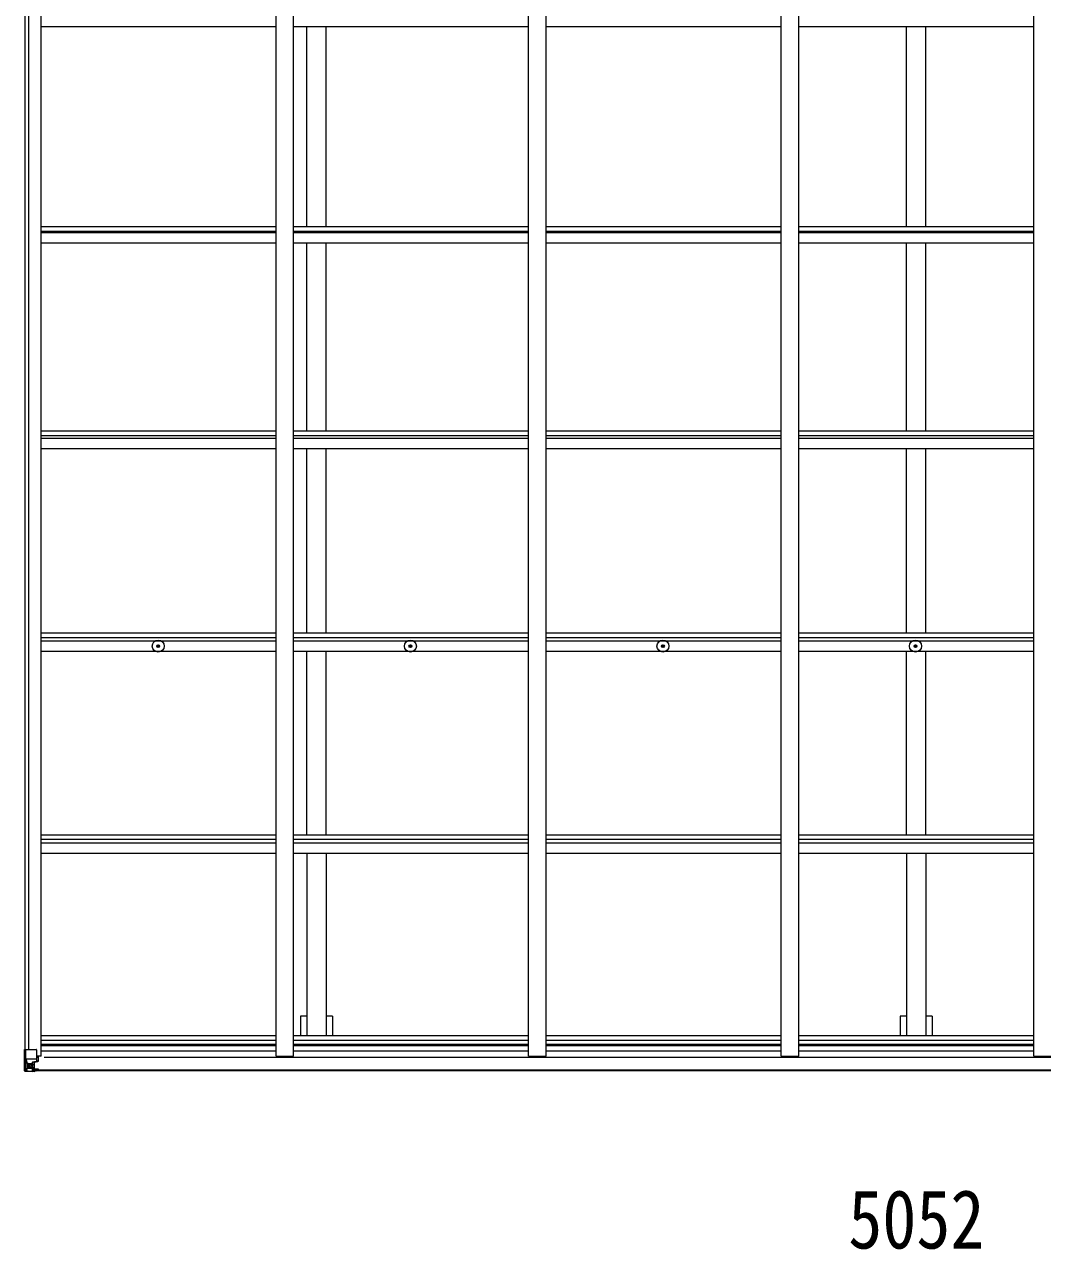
# Model space of a CAD drawing. Units: millimetres at full size, sheet at 1:35; details may follow other scales. Extents: x -9783 to 9892, y -6828 to 6752.
# Drawn here: x 2172 to 5058, y 15 to 3490 of the extents above; entities that cross this region are included whole.
import ezdxf
from ezdxf.enums import TextEntityAlignment as Align

# ---------------------------------------------------------------- set-up
doc = ezdxf.new("R2010")
doc.units = ezdxf.units.MM
doc.header["$LTSCALE"] = 35
for name, color, linetype, lineweight in [('0-1_本体', 4, 'Continuous', 9), ('0-2_部品', 7, 'Continuous', 9), ('0-A_寸法', 6, 'Continuous', 9)]:
    doc.layers.add(name, color=color, linetype=linetype, lineweight=lineweight)
doc.styles.add('ＭＳ ゴシック', font='')
doc.styles.get('ＭＳ ゴシック').set_extended_font_data('MS Gothic')

msp = doc.modelspace()

# ---------------------------------------------------------------- linework, layer by layer
at = {"layer": '0-1_本体'}
for p, q in [((2174.19, 582.31), (2174.19, 6441.97)), ((2184.02, 582.31), (2184.02, 6441.97)), ((2219.19, 562.78), (2219.19, 6461.51)), ((2885.19, 562.78), (2885.19, 6461.51)), ((2935.19, 562.78), (2935.19, 6461.51)), ((3601.19, 562.78), (3601.19, 6461.51)), ((3651.19, 562.78), (3651.19, 6461.51)), ((4317.19, 562.78), (4317.19, 6461.51)), ((4367.19, 562.78), (4367.19, 6461.51)), ((5033.19, 562.78), (5033.19, 6461.51)), ((2219.19, 3484.14), (2885.19, 3484.14)), ((2935.19, 3484.14), (3601.19, 3484.14)), ((2972.69, 2916.84), (2972.69, 3484.14)), ((3027.69, 2916.84), (3027.69, 3484.14)), ((3651.19, 3484.14), (4317.19, 3484.14)), ((4367.19, 3484.14), (5033.19, 3484.14)), ((4672.69, 2916.84), (4672.69, 3484.14)), ((4727.69, 2916.84), (4727.69, 3484.14)), ((2219.19, 2916.84), (2885.19, 2916.84)), ((2219.19, 2903.82), (2885.19, 2903.82)), ((2219.19, 2900.03), (2885.19, 2900.03)), ((2935.19, 2916.84), (3601.19, 2916.84)), ((2935.19, 2903.82), (3601.19, 2903.82)), ((2935.19, 2900.03), (3601.19, 2900.03)), ((3651.19, 2916.84), (4317.19, 2916.84)), ((3651.19, 2903.82), (4317.19, 2903.82)), ((3651.19, 2900.03), (4317.19, 2900.03)), ((4367.19, 2916.84), (5033.19, 2916.84)), ((4367.19, 2903.82), (5033.19, 2903.82)), ((4367.19, 2900.03), (5033.19, 2900.03)), ((2219.19, 2870.3), (2885.19, 2870.3)), ((2935.19, 2870.3), (3601.19, 2870.3)), ((2972.69, 2336.79), (2972.69, 2870.3)), ((3027.69, 2336.79), (3027.69, 2870.3)), ((3651.19, 2870.3), (4317.19, 2870.3)), ((4367.19, 2870.3), (5033.19, 2870.3)), ((4672.69, 2336.79), (4672.69, 2870.3)), ((4727.69, 2336.79), (4727.69, 2870.3)), ((2219.19, 2336.79), (2885.19, 2336.79)), ((2935.19, 2336.79), (3601.19, 2336.79)), ((3651.19, 2336.79), (4317.19, 2336.79)), ((4367.19, 2336.79), (5033.19, 2336.79)), ((2219.17, 2323.82), (2885.19, 2323.82)), ((2219.19, 2316.53), (2885.19, 2316.53)), ((2935.19, 2323.82), (3601.19, 2323.82)), ((2935.19, 2316.53), (3601.19, 2316.53)), ((3651.19, 2323.82), (4317.17, 2323.82)), ((3651.19, 2316.53), (4317.19, 2316.53)), ((4367.17, 2323.82), (5033.17, 2323.82)), ((4367.19, 2316.53), (5033.19, 2316.53)), ((2219.19, 2287.11), (2885.19, 2287.11)), ((2935.19, 2287.11), (3601.19, 2287.11)), ((2972.69, 1763.78), (2972.69, 2287.11)), ((3027.69, 1763.78), (3027.69, 2287.11)), ((3651.19, 2287.11), (4317.19, 2287.11)), ((4367.19, 2287.11), (5033.19, 2287.11)), ((4672.69, 1763.78), (4672.69, 2287.11)), ((4727.69, 1763.78), (4727.69, 2287.11)), ((2219.17, 1750.92), (2885.19, 1750.92)), ((2219.19, 1763.78), (2885.19, 1763.78)), ((2219.19, 1740.81), (2885.19, 1740.81)), ((2935.19, 1763.78), (3601.19, 1763.78)), ((2935.19, 1750.92), (3601.19, 1750.92)), ((2935.19, 1740.81), (3601.19, 1740.81)), ((3651.19, 1763.78), (4317.19, 1763.78)), ((3651.19, 1750.92), (4317.17, 1750.92)), ((3651.19, 1740.81), (4317.19, 1740.81)), ((4367.17, 1750.92), (5033.17, 1750.92)), ((4367.19, 1763.78), (5033.19, 1763.78)), ((4367.19, 1740.81), (5033.19, 1740.81)), ((2219.19, 1711.84), (2885.19, 1711.84)), ((2935.19, 1711.84), (3601.19, 1711.84)), ((2972.69, 1191.25), (2972.69, 1711.84)), ((3027.69, 1191.25), (3027.69, 1711.84)), ((3651.19, 1711.84), (4317.19, 1711.84)), ((4367.19, 1711.84), (5033.19, 1711.84)), ((4672.69, 1191.25), (4672.69, 1711.84)), ((4727.69, 1191.25), (4727.69, 1711.84)), ((2219.19, 1191.25), (2885.19, 1191.25)), ((2935.19, 1191.25), (3601.19, 1191.25)), ((3651.19, 1191.25), (4317.19, 1191.25)), ((4367.19, 1191.25), (5033.19, 1191.25)), ((2219.19, 1178.43), (2885.19, 1178.43)), ((2219.19, 1168.28), (2885.19, 1168.28)), ((2935.19, 1178.43), (3601.19, 1178.43)), ((2935.19, 1168.28), (3601.19, 1168.28)), ((3651.19, 1178.43), (4317.19, 1178.43)), ((3651.19, 1168.28), (4317.19, 1168.28)), ((4367.19, 1178.43), (5033.19, 1178.43)), ((4367.19, 1168.28), (5033.19, 1168.28)), ((2219.19, 1139.31), (2885.19, 1139.31)), ((2935.19, 1139.31), (3601.19, 1139.31)), ((2972.69, 1139.31), (2972.69, 621.64)), ((3027.69, 1139.31), (3027.69, 621.64)), ((3651.19, 1139.31), (4317.19, 1139.31)), ((4367.19, 1139.31), (5033.19, 1139.31)), ((4672.69, 1139.31), (4672.69, 621.64)), ((4727.69, 1139.31), (4727.69, 621.64)), ((3045.39, 676.47), (3027.69, 676.47)), ((3045.39, 676.47), (3045.39, 621.64)), ((4745.39, 676.47), (4727.69, 676.47)), ((4745.39, 676.47), (4745.39, 621.64)), ((2219.19, 621.64), (2885.19, 621.64)), ((2219.19, 608.81), (2885.19, 608.81)), ((2219.19, 597.47), (2885.19, 597.47)), ((2219.19, 593.68), (2885.19, 593.68)), ((2935.19, 621.64), (3601.19, 621.64)), ((2935.19, 608.81), (3601.19, 608.81)), ((2935.19, 597.47), (3601.19, 597.47)), ((2935.19, 593.68), (3601.19, 593.68)), ((3651.19, 621.64), (4317.19, 621.64)), ((3651.19, 608.81), (4317.19, 608.81)), ((3651.19, 597.47), (4317.19, 597.47)), ((3651.19, 593.68), (4317.19, 593.68)), ((4367.19, 621.64), (5033.19, 621.64)), ((4367.19, 608.81), (5033.19, 608.81)), ((4367.19, 597.47), (5033.19, 597.47)), ((4367.19, 593.68), (5033.19, 593.68)), ((2219.19, 562.78), (2206.19, 562.78)), ((2219.19, 577.73), (2885.19, 577.73)), ((7172.19, 559.45), (2228.19, 559.45)), ((2885.19, 562.78), (2935.19, 562.78)), ((2935.19, 577.73), (3601.19, 577.73)), ((3601.19, 562.78), (3651.19, 562.78)), ((3651.19, 577.73), (4317.19, 577.73)), ((4317.19, 562.78), (4367.19, 562.78)), ((4367.19, 577.73), (5033.19, 577.73)), ((5033.19, 562.78), (5083.19, 562.78)), ((2195.69, 523.97), (7204.69, 523.97)), ((2195.69, 521.91), (7204.69, 521.91))]:
    msp.add_line(p, q, dxfattribs=at)
for points in [[(2972.69, 676.47), (2954.99, 676.47), (2954.99, 621.64)], [(4672.69, 676.47), (4654.99, 676.47), (4654.99, 621.64)]]:
    msp.add_lwpolyline(points, dxfattribs=at)
at = {"layer": '0-2_部品'}
for p, q in [((2548.95, 1726.83), (2550.05, 1726.85)), ((2548.95, 1725.83), (2550.05, 1725.81)), ((2550.05, 1726.85), (2550.57, 1726.95)), ((2550.05, 1725.81), (2550.57, 1725.71)), ((2550.67, 1727.46), (2550.57, 1726.95)), ((2550.67, 1725.19), (2550.57, 1725.71)), ((2550.69, 1728.57), (2550.67, 1727.46)), ((2550.69, 1724.08), (2550.67, 1725.19)), ((2551.69, 1728.57), (2551.71, 1727.46)), ((2551.69, 1724.08), (2551.71, 1725.19)), ((2551.71, 1727.46), (2551.81, 1726.95)), ((2551.71, 1725.19), (2551.81, 1725.71)), ((2552.33, 1726.85), (2551.81, 1726.95)), ((2552.33, 1725.81), (2551.81, 1725.71)), ((2553.44, 1726.83), (2552.33, 1726.85)), ((2553.44, 1725.83), (2552.33, 1725.81)), ((3263.95, 1726.83), (3265.05, 1726.85)), ((3263.95, 1725.83), (3265.05, 1725.81)), ((3265.05, 1726.85), (3265.57, 1726.95)), ((3265.05, 1725.81), (3265.57, 1725.71)), ((3265.67, 1727.46), (3265.57, 1726.95)), ((3265.67, 1725.19), (3265.57, 1725.71)), ((3265.69, 1728.57), (3265.67, 1727.46)), ((3265.69, 1724.08), (3265.67, 1725.19)), ((3266.69, 1728.57), (3266.71, 1727.46)), ((3266.69, 1724.08), (3266.71, 1725.19)), ((3266.71, 1727.46), (3266.81, 1726.95)), ((3266.71, 1725.19), (3266.81, 1725.71)), ((3267.33, 1726.85), (3266.81, 1726.95)), ((3267.33, 1725.81), (3266.81, 1725.71)), ((3268.44, 1726.83), (3267.33, 1726.85)), ((3268.44, 1725.83), (3267.33, 1725.81)), ((3979.95, 1726.83), (3981.05, 1726.85)), ((3979.95, 1725.83), (3981.05, 1725.81)), ((3981.05, 1726.85), (3981.57, 1726.95)), ((3981.05, 1725.81), (3981.57, 1725.71)), ((3981.67, 1727.46), (3981.57, 1726.95)), ((3981.67, 1725.19), (3981.57, 1725.71)), ((3981.69, 1728.57), (3981.67, 1727.46)), ((3981.69, 1724.08), (3981.67, 1725.19)), ((3982.69, 1728.57), (3982.71, 1727.46)), ((3982.69, 1724.08), (3982.71, 1725.19)), ((3982.71, 1727.46), (3982.81, 1726.95)), ((3982.71, 1725.19), (3982.81, 1725.71)), ((3983.33, 1726.85), (3982.81, 1726.95)), ((3983.33, 1725.81), (3982.81, 1725.71)), ((3984.44, 1726.83), (3983.33, 1726.85)), ((3984.44, 1725.83), (3983.33, 1725.81)), ((4695.95, 1726.83), (4697.05, 1726.85)), ((4695.95, 1725.83), (4697.05, 1725.81)), ((4697.05, 1726.85), (4697.57, 1726.95)), ((4697.05, 1725.81), (4697.57, 1725.71)), ((4697.67, 1727.46), (4697.57, 1726.95)), ((4697.67, 1725.19), (4697.57, 1725.71)), ((4697.69, 1728.57), (4697.67, 1727.46)), ((4697.69, 1724.08), (4697.67, 1725.19)), ((4698.69, 1728.57), (4698.71, 1727.46)), ((4698.69, 1724.08), (4698.71, 1725.19)), ((4698.71, 1727.46), (4698.81, 1726.95)), ((4698.71, 1725.19), (4698.81, 1725.71)), ((4699.33, 1726.85), (4698.81, 1726.95)), ((4699.33, 1725.81), (4698.81, 1725.71)), ((4700.44, 1726.83), (4699.33, 1726.85)), ((4700.44, 1725.83), (4699.33, 1725.81)), ((2175.03, 582.31), (2205.19, 582.31)), ((2175.03, 582.31), (2175.03, 521.73)), ((2206.19, 581.31), (2206.19, 548.21)), ((2210.69, 559.31), (2206.19, 559.31)), ((2210.69, 562.77), (2210.69, 547.44)), ((2172.19, 521.6), (2172.19, 521.64)), ((2175.04, 521.66), (2175.03, 521.73)), ((2175.58, 555.43), (2182.19, 555.64)), ((2175.58, 555.43), (2179.72, 543.34)), ((2179, 525.1), (2176.27, 521.43)), ((2182.19, 542.11), (2179.86, 542.08)), ((2179.86, 542.08), (2179.86, 528.61)), ((2179.86, 528.61), (2182.19, 528.55)), ((2182.19, 555.64), (2206.19, 555.64)), ((2182.19, 542.11), (2194.19, 542.11)), ((2182.19, 542.11), (2182.19, 542.11)), ((2182.19, 528.55), (2194.19, 528.55)), ((2187.67, 535.75), (2187.67, 536.71)), ((2193.19, 528.55), (2194.19, 528.55)), ((2194.19, 545.41), (2194.19, 519.31)), ((2195.69, 542.11), (2194.19, 542.11)), ((2195.69, 528.55), (2194.19, 528.55)), ((2195.69, 525.02), (2194.19, 525.02)), ((2205.36, 547.95), (2195.02, 546.3)), ((2195.02, 545.67), (2205.36, 547.32)), ((2195.02, 546.3), (2195.02, 545.67)), ((2199.69, 538.51), (2195.69, 538.51)), ((2199.69, 530.31), (2195.69, 530.31)), ((2196.19, 525.38), (2195.69, 525.38)), ((2195.8, 526.68), (2199.69, 526.68)), ((2196.19, 526.47), (2196.19, 526.31)), ((2196.19, 526.31), (2196.19, 526.31)), ((2206.19, 526.22), (2196.19, 526.31)), ((2196.19, 524.35), (2196.19, 526.31)), ((2204.19, 524.38), (2196.19, 524.38)), ((2204.19, 524.35), (2196.19, 524.35)), ((2199.69, 546.41), (2199.69, 526.44)), ((2200.69, 520.72), (2200.69, 521.91)), ((2205.36, 547.32), (2205.36, 547.95)), ((2205.64, 547.4), (2209.69, 547.43)), ((2205.69, 521.11), (2205.69, 521.91)), ((2205.99, 521.11), (2209.11, 521.91)), ((2206.19, 526.22), (2206.19, 524.61)), ((2206.19, 524.61), (2211.19, 524.61)), ((2209.69, 549.17), (2210.69, 549.16)), ((2210.69, 547.44), (2209.69, 547.43)), ((2211.19, 523.97), (2211.19, 524.61)), ((2211.19, 524.61), (2212.19, 524.61)), ((2212.19, 526.29), (2212.19, 526.18)), ((2212.19, 524.61), (2212.19, 526.18)), ((2212.19, 524.61), (2212.19, 523.97)), ((2173.13, 520.64), (2173.13, 520.6)), ((2173.13, 520.6), (2173.13, 520.6)), ((2182.1, 520.21), (2174.18, 520.69)), ((2194.19, 519.42), (2182.19, 520.21)), ((2194.19, 520.19), (2200.69, 519.8)), ((2200.69, 518.91), (2194.19, 519.31)), ((2200.69, 520.72), (2195.69, 520.81)), ((2200.69, 520.31), (2200.69, 520.72)), ((2200.69, 520.31), (2200.69, 519.8)), ((2200.69, 519.8), (2200.69, 518.91)), ((2205.99, 521.11), (2205.69, 521.11))]:
    msp.add_line(p, q, dxfattribs=at)
for points in [[(2172.19, 521.64), (2172.19, 582.31), (2175.03, 582.31)], [(2185.75, 534.79), (2184.79, 534.79), (2184.79, 533.83), (2185.75, 533.83)], [(2187.67, 536.71), (2186.71, 536.71), (2186.71, 535.75)], [(2186.71, 532.87), (2186.71, 531.91), (2187.67, 531.91), (2187.67, 532.87)], [(2188.63, 533.83), (2189.59, 533.83), (2189.59, 534.79), (2188.63, 534.79)], [(2200.69, 520.31), (2195.69, 520.31), (2195.69, 545.77)], [(2211.19, 526.34), (2196.19, 526.47), (2196.19, 526.47)], [(2196.19, 525.38), (2204.19, 525.38), (2204.19, 523.97)], [(2209.69, 547.43), (2209.69, 549.17), (2206.19, 549.18)], [(2206.19, 526.22), (2206.19, 526.23), (2212.19, 526.18)], [(2173.13, 520.6), (2182.19, 520.04), (2194.19, 519.31)]]:
    msp.add_lwpolyline(points, dxfattribs=at)
for centre, radius in [((2551.19, 1726.33), 17), ((3266.19, 1726.33), 17), ((3982.19, 1726.33), 17), ((4698.19, 1726.33), 17), ((2551.19, 1726.33), 4), ((3266.19, 1726.33), 4), ((3982.19, 1726.33), 4), ((4698.19, 1726.33), 4), ((2187.19, 534.31), 5.3)]:
    msp.add_circle(centre, radius, dxfattribs=at)
for centre, radius, start, end in [((2551.19, 1726.33), 2.3, 167.44414, 192.55586), ((2551.19, 1726.33), 2.3, 77.44414, 102.55586), ((2551.19, 1726.33), 2.3, 257.44414, 282.55586), ((2551.19, 1726.33), 2.3, 347.44414, 12.55586), ((3266.19, 1726.33), 2.3, 167.44414, 192.55586), ((3266.19, 1726.33), 2.3, 77.44414, 102.55586), ((3266.19, 1726.33), 2.3, 257.44414, 282.55586), ((3266.19, 1726.33), 2.3, 347.44414, 12.55586), ((3982.19, 1726.33), 2.3, 167.44414, 192.55586), ((3982.19, 1726.33), 2.3, 77.44414, 102.55586), ((3982.19, 1726.33), 2.3, 257.44414, 282.55586), ((3982.19, 1726.33), 2.3, 347.44414, 12.55586), ((4698.19, 1726.33), 2.3, 167.44414, 192.55586), ((4698.19, 1726.33), 2.3, 77.44414, 102.55586), ((4698.19, 1726.33), 2.3, 257.44414, 282.55586), ((4698.19, 1726.33), 2.3, 347.44414, 12.55586), ((2205.19, 581.31), 1, 0, 90), ((2173.19, 521.64), 0.999, 180.04917, 266.5576), ((2173.19, 521.6), 0.999, 180.04917, 266.5576), ((2173.19, 521.6), 1, 179.99921, 266.49983), ((2176.32, 521.6), 1.28, 177.54105, 228.82169), ((2185.75, 535.75), 0.96, 270, 0), ((2185.75, 532.87), 0.96, 0, 90), ((2188.63, 535.75), 0.96, 180, 270), ((2188.63, 532.87), 0.96, 90, 180), ((2195.13, 545.37), 0.937, 96.73234, 177.67791), ((2195.13, 544.73), 0.937, 96.73234, 177.67791), ((2196.2, 526.98), 0.513, 178.95293, 268.11972), ((2196.19, 526.81), 0.5, 179.95536, 269.47105), ((2196.19, 523.88), 0.5, 89.99891, 179.99891), ((2196.19, 523.85), 0.5, 90.00309, 180.00198), ((2205.25, 548.88), 0.937, 276.73234, 357.67791), ((2205.25, 548.25), 0.937, 276.73234, 357.67791), ((2211.33, 518.65), 7.69, 83.56574, 91.03001), ((2174.34, 507.99), 12.7, 84.89689, 90.75534)]:
    msp.add_arc(centre, radius, start, end, dxfattribs=at)
for centre, major_axis, ratio, start_param, end_param in [((2176.3, 553.08), (0.85, -2.32), 0.403757, 3.0087805, 3.9744392), ((2175.32, 523.62), (-0.02, -3), 0.466854, 0.125683, 0.7596956), ((2176.99, 528.69), (0.03, -5), 0.573921, 0.7672717, 1.551125), ((2178.45, 542.06), (0, -3), 0.468246, 1.5772882, 2.0127935), ((2100.44, 528.55), (81.75, 0), 0.061163, 6.2824128, 6.2831853), ((2175.13, 520.52), (2, -0.12), 0.060933, 2.0712557, 3.1453404), ((2374.13, 508.29), (201, -12.36), 0.060933, 3.1453404, 3.145839)]:
    msp.add_ellipse(centre, major_axis=major_axis, ratio=ratio, start_param=start_param, end_param=end_param, dxfattribs=at)

# ---------------------------------------------------------------- texts
at = {"layer": '0-A_寸法', "color": 7, "style": 'ＭＳ ゴシック', "width": 0.85}
msp.add_text('5052', height=166.8, dxfattribs=at).set_placement((4507.69, -32.78), align=Align.BOTTOM_LEFT)

doc.saveas('drawing.dxf')
